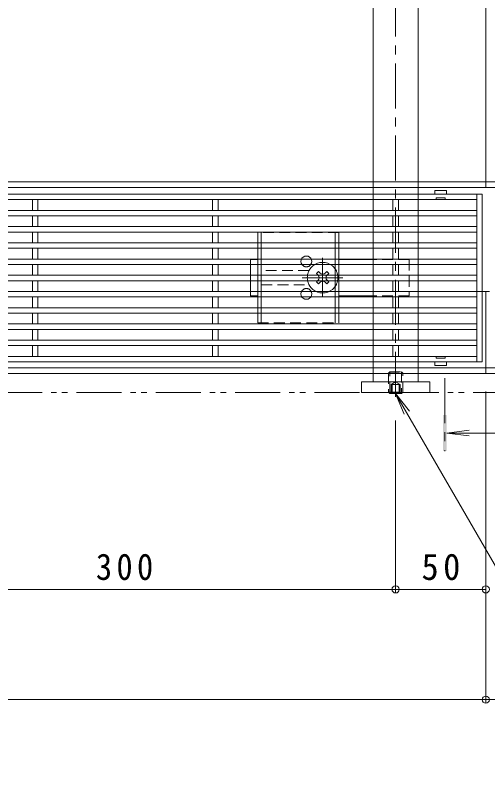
# Model space of a CAD drawing. Units: millimetres at full size, sheet at 1:5. Extents: x -1763 to 1942, y -1329 to 1372.
# Drawn here: x -522.7 to -260.8, y -39.6 to 388.2 of the extents above; entities that cross this region are included whole.
import ezdxf

# ---------------------------------------------------------------- set-up
doc = ezdxf.new("R2010")
doc.units = ezdxf.units.MM
doc.header["$LTSCALE"] = 5
doc.header["$PDMODE"] = 32
doc.header["$PDSIZE"] = 4
for name, pattern in [('CHAIN1', [8, 5, -1, 1, -1]), ('DASHED1', [1.8, 1.2, -0.6]), ('DOUBLE_CHAIN1', [8.8, 5, -1, 0.6, -0.6, 0.6, -1])]:
    doc.linetypes.add(name, pattern=pattern)
for name, color, linetype, lineweight in [('4-0_OUTLINE-0', 7, 'Continuous', 9), ('4-2_A_避難通路', 3, 'Continuous', 9), ('4-4_0108_天井情報・�', 7, 'Continuous', 9), ('4-5_0055_アルミ建具_', 7, 'Continuous', 9)]:
    doc.layers.add(name, color=color, linetype=linetype, lineweight=lineweight)
doc.styles.add('ＭＳ ゴシック', font='')
doc.styles.get('ＭＳ ゴシック').set_extended_font_data('MS Gothic')

msp = doc.modelspace()

# ---------------------------------------------------------------- linework, layer by layer
at = {"layer": '4-0_OUTLINE-0', "color": 4, "linetype": 'CHAIN1'}
msp.add_line((-311.791, 176.58), (-311.791, 557.847), dxfattribs=at)
at = {"layer": '4-0_OUTLINE-0'}
for p, q in [((-324.291, 295.921), (-324.291, 525.021)), ((-299.291, 525.021), (-299.291, 295.921)), ((-261.791, 292.721), (-261.791, 520.021)), ((-224.291, 295.921), (-261.791, 295.921)), ((-261.791, 292.721), (-1261.791, 292.721)), ((-324.291, 292.721), (-324.291, 289.221)), ((-299.291, 292.721), (-299.291, 289.221)), ((-71.791, 292.721), (-261.791, 292.721)), ((-324.291, 286.221), (-324.291, 279.221)), ((-299.291, 286.221), (-299.291, 279.221)), ((-324.291, 276.221), (-324.291, 269.221)), ((-299.291, 276.221), (-299.291, 269.221)), ((-324.291, 266.221), (-324.291, 259.221)), ((-299.291, 266.221), (-299.291, 259.221)), ((-392.291, 252.721), (-388.291, 252.721)), ((-392.291, 245.221), (-392.291, 252.721)), ((-324.291, 252.721), (-343.291, 252.721)), ((-324.291, 256.221), (-324.291, 249.221)), ((-299.291, 256.221), (-299.291, 249.221)), ((-355.649, 245.019), (-354.589, 246.079)), ((-354.765, 244.135), (-355.649, 245.019)), ((-353.73, 245.221), (-354.589, 246.079)), ((-350.851, 245.221), (-349.992, 246.079)), ((-349.992, 246.079), (-348.932, 245.019)), ((-349.816, 244.135), (-348.932, 245.019)), ((-324.291, 246.221), (-324.291, 239.221)), ((-299.291, 246.221), (-299.291, 239.221)), ((-392.291, 240.221), (-392.291, 232.721)), ((-354.765, 241.307), (-355.649, 240.423)), ((-354.589, 239.362), (-355.649, 240.423)), ((-353.73, 240.221), (-354.589, 239.362)), ((-350.851, 240.221), (-349.992, 239.362)), ((-348.932, 240.423), (-349.992, 239.362)), ((-349.816, 241.307), (-348.932, 240.423)), ((-324.291, 236.221), (-324.291, 229.221)), ((-299.291, 236.221), (-299.291, 229.221)), ((-513.291, 235.021), (-599.291, 235.021)), ((-413.291, 235.021), (-510.291, 235.021)), ((-392.291, 235.021), (-410.291, 235.021)), ((-388.291, 232.721), (-392.291, 232.721)), ((-324.291, 232.721), (-343.291, 232.721)), ((-266.791, 235.021), (-299.291, 235.021)), ((-261.791, 189.521), (-261.791, 235.021)), ((-324.291, 226.221), (-324.291, 219.221)), ((-299.291, 226.221), (-299.291, 219.221)), ((-324.291, 216.221), (-324.291, 209.221)), ((-299.291, 216.221), (-299.291, 209.221)), ((-324.291, 206.221), (-324.291, 199.221)), ((-299.291, 206.221), (-299.291, 199.221)), ((-261.791, 192.721), (-1261.791, 192.721)), ((-324.291, 196.221), (-324.291, 192.721)), ((-299.291, 196.221), (-299.291, 192.721)), ((-71.791, 192.721), (-261.791, 192.721)), ((-1261.791, 189.521), (-324.291, 189.521)), ((-299.291, 189.521), (-324.291, 189.521)), ((-324.291, 185.021), (-324.291, 189.521)), ((-299.291, 189.521), (-261.791, 189.521)), ((-299.291, 189.521), (-299.291, 185.021)), ((-224.291, 189.521), (-261.791, 189.521)), ((-292.791, 185.021), (-330.791, 185.021)), ((-330.791, 179.021), (-330.791, 185.021))]:
    msp.add_line(p, q, dxfattribs=at)
at = {"layer": '4-0_OUTLINE-0', "linetype": 'DASHED1'}
for p, q in [((-324.291, 295.921), (-324.291, 292.721)), ((-299.291, 295.921), (-299.291, 292.721)), ((-324.291, 289.221), (-324.291, 286.221)), ((-299.291, 289.221), (-299.291, 286.221)), ((-324.291, 279.221), (-324.291, 276.221)), ((-299.291, 279.221), (-299.291, 276.221)), ((-324.291, 269.221), (-324.291, 266.221)), ((-299.291, 269.221), (-299.291, 266.221)), ((-324.291, 259.221), (-324.291, 256.221)), ((-299.291, 259.221), (-299.291, 256.221)), ((-304.291, 252.721), (-324.291, 252.721)), ((-304.291, 252.721), (-304.291, 232.721)), ((-324.291, 249.221), (-324.291, 246.221)), ((-299.291, 249.221), (-299.291, 246.221)), ((-392.291, 245.221), (-392.291, 240.221)), ((-359.791, 246.721), (-386.291, 246.721)), ((-386.291, 238.721), (-359.791, 238.721)), ((-324.291, 239.221), (-324.291, 236.221)), ((-299.291, 239.221), (-299.291, 236.221)), ((-510.291, 235.021), (-513.291, 235.021)), ((-413.291, 235.021), (-410.291, 235.021)), ((-299.291, 235.021), (-392.291, 235.021)), ((-304.291, 232.721), (-324.291, 232.721)), ((-263.791, 235.021), (-266.791, 235.021)), ((-324.291, 229.221), (-324.291, 226.221)), ((-299.291, 229.221), (-299.291, 226.221)), ((-324.291, 219.221), (-324.291, 216.221)), ((-299.291, 219.221), (-299.291, 216.221)), ((-324.291, 209.221), (-324.291, 206.221)), ((-299.291, 209.221), (-299.291, 206.221)), ((-324.291, 199.221), (-324.291, 196.221)), ((-299.291, 199.221), (-299.291, 196.221)), ((-324.291, 192.721), (-324.291, 189.521)), ((-299.291, 192.721), (-299.291, 189.521))]:
    msp.add_line(p, q, dxfattribs=at)
at = {"layer": '4-0_OUTLINE-0', "color": 2, "linetype": 'DASHED1'}
for p, q in [((-343.291, 267.721), (-388.291, 267.721)), ((-388.291, 267.721), (-388.291, 266.221)), ((-386.291, 267.721), (-386.291, 266.221)), ((-345.291, 267.721), (-345.291, 266.221)), ((-343.291, 267.721), (-343.291, 266.221)), ((-388.291, 259.221), (-388.291, 256.221)), ((-386.291, 259.221), (-386.291, 256.221)), ((-345.291, 259.221), (-345.291, 256.221)), ((-343.291, 259.221), (-343.291, 256.221)), ((-388.291, 249.221), (-388.291, 246.221)), ((-386.291, 249.221), (-386.291, 246.221)), ((-345.291, 249.221), (-345.291, 246.221)), ((-343.291, 249.221), (-343.291, 246.221)), ((-388.291, 239.221), (-388.291, 236.221)), ((-386.291, 239.221), (-386.291, 236.221)), ((-345.291, 239.221), (-345.291, 236.221)), ((-343.291, 239.221), (-343.291, 236.221)), ((-388.291, 229.221), (-388.291, 226.221)), ((-386.291, 229.221), (-386.291, 226.221)), ((-345.291, 229.221), (-345.291, 226.221)), ((-343.291, 229.221), (-343.291, 226.221)), ((-388.291, 217.721), (-388.291, 219.221)), ((-386.291, 217.721), (-386.291, 219.221)), ((-345.291, 217.721), (-345.291, 219.221)), ((-343.291, 217.721), (-343.291, 219.221)), ((-388.291, 217.721), (-343.291, 217.721)), ((-315.091, 190.505), (-315.791, 189.805)), ((-315.791, 189.805), (-315.791, 179.205)), ((-315.791, 189.805), (-307.791, 189.805)), ((-315.091, 179.021), (-315.091, 190.505)), ((-315.091, 190.505), (-308.491, 190.505)), ((-308.491, 190.505), (-308.491, 179.021)), ((-307.791, 189.805), (-308.491, 190.505)), ((-307.791, 179.205), (-307.791, 189.805)), ((-314.291, 183.505), (-311.791, 184.948)), ((-309.291, 183.505), (-311.791, 184.948)), ((-314.291, 183.505), (-309.291, 183.505)), ((-314.291, 183.505), (-314.291, 178.505)), ((-313.791, 183.505), (-313.791, 178.505)), ((-309.791, 183.505), (-309.791, 178.505)), ((-309.291, 183.505), (-309.291, 178.505)), ((-315.791, 179.205), (-307.791, 179.205)), ((-315.791, 179.205), (-315.606, 179.021)), ((-307.791, 179.205), (-307.975, 179.021))]:
    msp.add_line(p, q, dxfattribs=at)
at = {"layer": '4-0_OUTLINE-0', "color": 2}
for p, q in [((-388.291, 266.221), (-388.291, 259.221)), ((-386.291, 266.221), (-386.291, 259.221)), ((-345.291, 266.221), (-345.291, 259.221)), ((-343.291, 266.221), (-343.291, 259.221)), ((-388.291, 256.221), (-388.291, 249.221)), ((-386.291, 256.221), (-386.291, 249.221)), ((-345.291, 256.221), (-345.291, 249.221)), ((-343.291, 256.221), (-343.291, 249.221)), ((-388.291, 246.221), (-388.291, 239.221)), ((-386.291, 246.221), (-386.291, 239.221)), ((-345.291, 246.221), (-345.291, 239.221)), ((-343.291, 246.221), (-343.291, 239.221)), ((-388.291, 236.221), (-388.291, 229.221)), ((-386.291, 236.221), (-386.291, 229.221)), ((-345.291, 236.221), (-345.291, 229.221)), ((-343.291, 236.221), (-343.291, 229.221)), ((-388.291, 226.221), (-388.291, 219.221)), ((-386.291, 226.221), (-386.291, 219.221)), ((-345.291, 226.221), (-345.291, 219.221)), ((-343.291, 226.221), (-343.291, 219.221)), ((-315.091, 178.505), (-315.606, 179.021)), ((-315.091, 179.021), (-315.091, 178.505)), ((-315.091, 178.505), (-308.491, 178.505)), ((-308.491, 179.021), (-308.491, 178.505)), ((-307.975, 179.021), (-308.491, 178.505))]:
    msp.add_line(p, q, dxfattribs=at)
at = {"layer": '4-0_OUTLINE-0', "linetype": 'CHAIN1'}
for p, q in [((-352.291, 232.536), (-352.291, 253.793)), ((-341.033, 242.721), (-363.642, 242.721))]:
    msp.add_line(p, q, dxfattribs=at)
at = {"layer": '4-0_OUTLINE-0'}
for points in [[(-1261.791, 295.921), (-324.291, 295.921), (-261.791, 295.921)], [(-263.791, 235.021), (-261.791, 235.021), (-259.791, 235.021)], [(-292.791, 185.021), (-292.791, 179.021), (-330.791, 179.021)]]:
    msp.add_lwpolyline(points, dxfattribs=at)
for centre, radius, start, end in [((-361.291, 251.721), 3, 303.55731, 236.44269), ((-352.291, 242.721), 8.5, 49.88083, 130.11917), ((-352.291, 242.721), 8.5, 155.68426, 204.31574), ((-356.18, 242.721), 2, 315, 45), ((-352.291, 246.61), 2, 223.98214, 316.01786), ((-348.402, 242.721), 2, 135, 225), ((-352.291, 242.721), 8.5, 335.68426, 24.31574), ((-352.291, 238.832), 2, 43.98214, 136.01786), ((-361.291, 233.721), 3, 123.55731, 56.44269), ((-352.291, 242.721), 8.5, 229.88083, 310.11917)]:
    msp.add_arc(centre, radius, start, end, dxfattribs=at)
at = {"layer": '4-0_OUTLINE-0', "linetype": 'DASHED1'}
for centre, radius, start, end in [((-361.291, 251.721), 3, 236.44269, 303.55731), ((-352.291, 242.721), 8.5, 130.11917, 155.68426), ((-352.291, 242.721), 8.5, 24.31574, 49.88083), ((-361.291, 233.721), 3, 56.44269, 123.55731), ((-352.291, 242.721), 8.5, 204.31574, 229.88083), ((-352.291, 242.721), 8.5, 310.11917, 335.68426)]:
    msp.add_arc(centre, radius, start, end, dxfattribs=at)
at = {"layer": '4-2_A_避難通路'}
for p, q in [((-290.041, 290.921), (-290.041, 289.021)), ((-283.641, 291.021), (-289.941, 291.021)), ((-283.541, 290.921), (-283.541, 289.021)), ((-263.791, 289.021), (-1259.791, 289.021)), ((-266.791, 289.021), (-266.791, 196.021)), ((-263.791, 289.021), (-263.791, 196.021)), ((-266.791, 286.021), (-910.291, 286.021)), ((-513.291, 280.021), (-513.291, 286.021)), ((-510.291, 280.021), (-510.291, 286.021)), ((-413.291, 280.021), (-413.291, 286.021)), ((-410.291, 280.021), (-410.291, 286.021)), ((-313.291, 280.021), (-313.291, 286.021)), ((-310.291, 280.021), (-310.291, 286.021)), ((-266.791, 280.021), (-1256.791, 280.021)), ((-266.791, 277.021), (-1256.791, 277.021)), ((-513.291, 271.021), (-513.291, 277.021)), ((-510.291, 271.021), (-510.291, 277.021)), ((-413.291, 271.021), (-413.291, 277.021)), ((-410.291, 271.021), (-410.291, 277.021)), ((-313.291, 271.021), (-313.291, 277.021)), ((-310.291, 271.021), (-310.291, 277.021)), ((-266.791, 271.021), (-1256.791, 271.021)), ((-266.791, 268.021), (-1256.791, 268.021)), ((-513.291, 262.021), (-513.291, 268.021)), ((-510.291, 262.021), (-510.291, 268.021)), ((-413.291, 262.021), (-413.291, 268.021)), ((-410.291, 262.021), (-410.291, 268.021)), ((-313.291, 262.021), (-313.291, 268.021)), ((-310.291, 262.021), (-310.291, 268.021)), ((-266.791, 262.021), (-1256.791, 262.021)), ((-266.791, 259.021), (-1256.791, 259.021)), ((-513.291, 253.021), (-513.291, 259.021)), ((-510.291, 253.021), (-510.291, 259.021)), ((-413.291, 253.021), (-413.291, 259.021)), ((-410.291, 253.021), (-410.291, 259.021)), ((-313.291, 253.021), (-313.291, 259.021)), ((-310.291, 253.021), (-310.291, 259.021)), ((-266.791, 253.021), (-1256.791, 253.021)), ((-266.791, 250.021), (-1256.791, 250.021)), ((-513.291, 244.021), (-513.291, 250.021)), ((-510.291, 244.021), (-510.291, 250.021)), ((-413.291, 244.021), (-413.291, 250.021)), ((-410.291, 244.021), (-410.291, 250.021)), ((-313.291, 244.021), (-313.291, 250.021)), ((-310.291, 244.021), (-310.291, 250.021)), ((-266.791, 244.021), (-1256.791, 244.021)), ((-266.791, 241.021), (-1256.791, 241.021)), ((-513.291, 235.021), (-513.291, 241.021)), ((-510.291, 235.021), (-510.291, 241.021)), ((-413.291, 235.021), (-413.291, 241.021)), ((-410.291, 235.021), (-410.291, 241.021)), ((-313.291, 235.021), (-313.291, 241.021)), ((-310.291, 235.021), (-310.291, 241.021)), ((-266.791, 235.021), (-1256.791, 235.021)), ((-266.791, 232.021), (-1256.791, 232.021)), ((-513.291, 226.021), (-513.291, 232.021)), ((-510.291, 226.021), (-510.291, 232.021)), ((-413.291, 226.021), (-413.291, 232.021)), ((-410.291, 226.021), (-410.291, 232.021)), ((-313.291, 226.021), (-313.291, 232.021)), ((-310.291, 226.021), (-310.291, 232.021)), ((-266.791, 226.021), (-1256.791, 226.021)), ((-266.791, 223.021), (-1256.791, 223.021)), ((-513.291, 217.021), (-513.291, 223.021)), ((-510.291, 217.021), (-510.291, 223.021)), ((-413.291, 217.021), (-413.291, 223.021)), ((-410.291, 217.021), (-410.291, 223.021)), ((-313.291, 217.021), (-313.291, 223.021)), ((-310.291, 217.021), (-310.291, 223.021)), ((-266.791, 217.021), (-1256.791, 217.021)), ((-266.791, 214.021), (-1256.791, 214.021)), ((-513.291, 208.021), (-513.291, 214.021)), ((-510.291, 208.021), (-510.291, 214.021)), ((-413.291, 208.021), (-413.291, 214.021)), ((-410.291, 208.021), (-410.291, 214.021)), ((-313.291, 208.021), (-313.291, 214.021)), ((-310.291, 208.021), (-310.291, 214.021)), ((-266.791, 208.021), (-1256.791, 208.021)), ((-266.791, 205.021), (-1256.791, 205.021)), ((-513.291, 199.021), (-513.291, 205.021)), ((-510.291, 199.021), (-510.291, 205.021)), ((-413.291, 199.021), (-413.291, 205.021)), ((-410.291, 199.021), (-410.291, 205.021)), ((-313.291, 199.021), (-313.291, 205.021)), ((-310.291, 199.021), (-310.291, 205.021)), ((-266.791, 199.021), (-1256.791, 199.021)), ((-263.791, 196.021), (-1259.791, 196.021)), ((-290.041, 194.121), (-290.041, 196.021)), ((-283.641, 194.021), (-289.941, 194.021)), ((-283.541, 194.121), (-283.541, 196.021))]:
    msp.add_line(p, q, dxfattribs=at)
at = {"layer": '4-2_A_避難通路', "linetype": 'DASHED1'}
for p, q in [((-289.291, 286.521), (-289.291, 287.021)), ((-289.291, 287.021), (-284.291, 287.021)), ((-284.291, 286.521), (-284.291, 287.021)), ((-289.791, 286.021), (-290.041, 286.021)), ((-283.791, 286.021), (-283.541, 286.021)), ((-289.791, 199.021), (-290.041, 199.021)), ((-289.291, 198.521), (-289.291, 198.021)), ((-289.291, 198.021), (-284.291, 198.021)), ((-284.291, 198.521), (-284.291, 198.021)), ((-283.791, 199.021), (-283.541, 199.021))]:
    msp.add_line(p, q, dxfattribs=at)
at = {"layer": '4-2_A_避難通路'}
for centre, start, end in [((-289.941, 290.921), 90, 180), ((-283.641, 290.921), 0, 90), ((-289.941, 194.121), 180, 270), ((-283.641, 194.121), 270, 0)]:
    msp.add_arc(centre, 0.1, start, end, dxfattribs=at)
at = {"layer": '4-2_A_避難通路', "linetype": 'DASHED1'}
for centre, start, end in [((-289.791, 286.521), 270, 0), ((-283.791, 286.521), 180, 270), ((-289.791, 198.521), 0, 90), ((-283.791, 198.521), 90, 180)]:
    msp.add_arc(centre, 0.5, start, end, dxfattribs=at)
at = {"layer": '4-4_0108_天井情報・�'}
for p, q in [((-261.791, 7.116), (-261.791, 179.521)), ((-311.791, 68.301), (-311.791, 163.544)), ((-611.791, 69.801), (-311.791, 69.801)), ((-311.791, 69.801), (-261.791, 69.801)), ((-1451.791, 8.616), (-71.791, 8.616))]:
    msp.add_line(p, q, dxfattribs=at)
for p in [(-311.791, 69.801), (-261.791, 69.801), (-261.791, 8.616)]:
    msp.add_point(p, dxfattribs=at)
at = {"layer": '4-5_0055_アルミ建具_', "color": 4, "linetype": 'CHAIN1'}
msp.add_line((-284.45, 187.042), (-284.45, 146.524), dxfattribs=at)
at = {"layer": '4-5_0055_アルミ建具_', "color": 2, "linetype": 'DOUBLE_CHAIN1'}
msp.add_line((-1632.865, 179.021), (45.755, 179.021), dxfattribs=at)
at = {"layer": '4-5_0055_アルミ建具_'}
for q in [(-185.865, -39.604), (-307.007, 166.957), (-304.181, 168.588)]:
    msp.add_line((-311.791, 178.505), q, dxfattribs=at)
at = {"layer": '4-5_0055_アルミ建具_', "color": 4}
for q in [(-271.057, 158.156), (-255.45, 156.524), (-271.057, 154.893)]:
    msp.add_line((-283.45, 156.524), q, dxfattribs=at)
msp.add_solid([(-285.45, 146.524), (-283.45, 146.524), (-285.45, 166.524), (-283.45, 166.524)], dxfattribs=at)

# ---------------------------------------------------------------- texts
at = {"layer": '4-4_0108_天井情報・�', "color": 2, "char_height": 14.66, "attachment_point": 7, "style": 'ＭＳ ゴシック'}
for s, insert in [('\\T1.27;\\W0.9;300', (-478.041, 74.801)), ('\\T1.27;\\W0.95;50', (-297.416, 74.801))]:
    msp.add_mtext(s, dxfattribs=dict(at, insert=insert))

doc.saveas('drawing.dxf')
